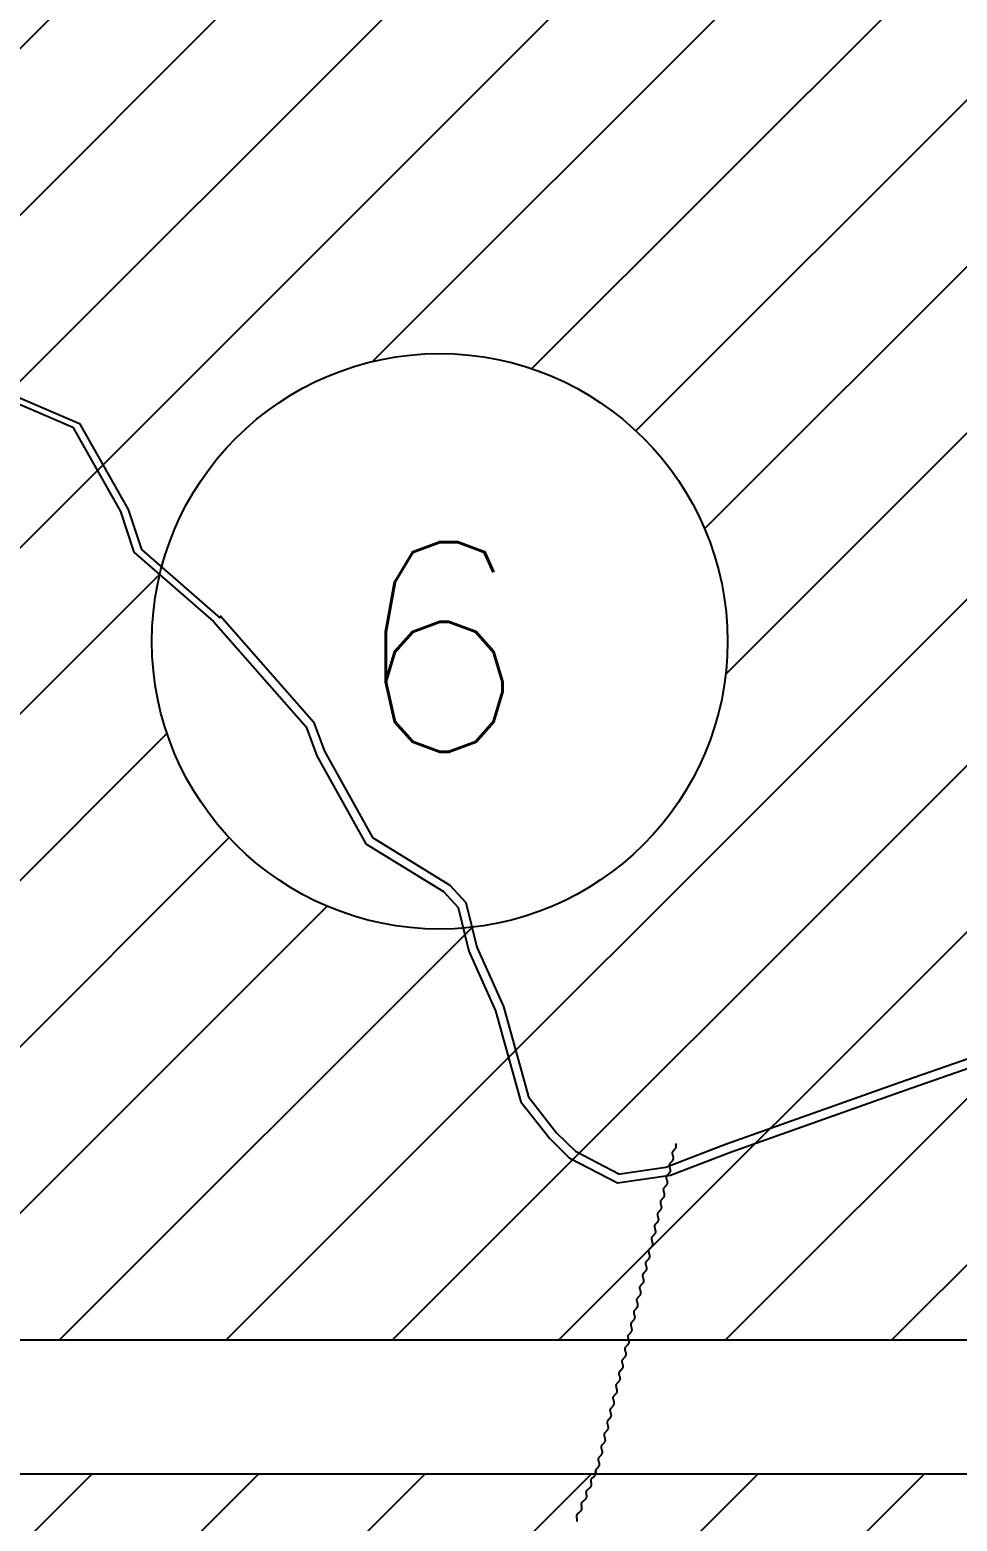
# Model space of a CAD drawing. Header units: metres. Extents: x 511779 to 512620, y 196282 to 196876.
# Drawn here: x 512529.22 to 512539.07, y 196407.67 to 196423.52 of the extents above; entities that cross this region are included whole.
import ezdxf
from ezdxf.enums import TextEntityAlignment as Align

# ---------------------------------------------------------------- set-up
doc = ezdxf.new("R2010")
doc.units = ezdxf.units.M
doc.header["$MEASUREMENT"] = 0
doc.layers.get('0').update_dxf_attribs({"linetype": 'CONTINUOUS'})
for name, color, linetype in [('BANGUNAN', 5, 'CONTINUOUS'), ('KOP', 7, 'CONTINUOUS'), ('sungai', 45, 'CONTINUOUS')]:
    doc.layers.add(name, color=color, linetype=linetype)
doc.styles.get("Standard").update_dxf_attribs({"font": 'Simplex.shx'})

msp = doc.modelspace()

# ---------------------------------------------------------------- hatches: boundary and pattern name
at = {"layer": 'KOP', "ltscale": 0.5}
h = msp.add_hatch(dxfattribs=at)
h.set_pattern_fill('ANSI31', color=1, scale=10, style=0)
h.set_pattern_definition([(45, (71.4876, 0), (-0.8838834765, 0.8838834765), [])])
edge = h.paths.add_edge_path(flags=16)
edge.add_arc((512532.423, 196433.478), 3.057, 0, 360)
h.paths.add_polyline_path([(512523.858, 196440.95), (512543.808, 196440.95), (512543.808, 196423.85), (512523.858, 196423.85)])
h.paths.add_polyline_path([(512542.383, 196440.95), (512562.333, 196440.95), (512562.333, 196423.85), (512542.383, 196423.85)])
edge = h.paths.add_edge_path(flags=16)
edge.add_arc((512551.955, 196433.478), 3.057, 0, 360)
h.paths.add_polyline_path([(512560.908, 196440.95), (512580.858, 196440.95), (512580.858, 196423.85), (512560.908, 196423.85)])
edge = h.paths.add_edge_path(flags=16)
edge.add_arc((512570.126, 196433.478), 3.057, 0, 360)
h.paths.add_polyline_path([(512579.433, 196425.275), (512599.383, 196425.275), (512599.383, 196408.175), (512579.433, 196408.175)])
edge = h.paths.add_edge_path(flags=16)
edge.add_arc((512589.144, 196417.665), 3.057, 0, 360)
h.paths.add_polyline_path([(512560.908, 196425.275), (512580.858, 196425.275), (512580.858, 196408.175), (512560.908, 196408.175)])
h.paths.add_polyline_path([(512542.383, 196425.275), (512562.333, 196425.275), (512562.333, 196408.175), (512542.383, 196408.175)])
h.paths.add_polyline_path([(512523.858, 196425.275), (512543.808, 196425.275), (512543.808, 196408.175), (512523.858, 196408.175)])
h.paths.add_polyline_path([(512505.333, 196425.275), (512525.283, 196425.275), (512525.283, 196408.175), (512505.333, 196408.175)])
h.paths.add_polyline_path([(512523.858, 196409.6), (512543.808, 196409.6), (512543.808, 196392.5), (512523.858, 196392.5)])
h.paths.add_polyline_path([(512505.333, 196409.6), (512525.283, 196409.6), (512525.283, 196392.5), (512505.333, 196392.5)])
h.paths.add_polyline_path([(512542.383, 196409.6), (512562.333, 196409.6), (512562.333, 196392.5), (512542.383, 196392.5)])
h.paths.add_polyline_path([(512560.908, 196409.6), (512580.858, 196409.6), (512580.858, 196392.5), (512560.908, 196392.5)])
h.paths.add_polyline_path([(512579.433, 196409.6), (512599.383, 196409.6), (512599.383, 196392.5), (512579.433, 196392.5)])
h.paths.add_polyline_path([(512597.958, 196393.925), (512617.908, 196393.925), (512617.908, 196376.825), (512597.958, 196376.825)])
h.paths.add_polyline_path([(512579.433, 196393.925), (512599.383, 196393.925), (512599.383, 196376.825), (512579.433, 196376.825)])
h.paths.add_polyline_path([(512560.908, 196393.925), (512580.858, 196393.925), (512580.858, 196376.825), (512560.908, 196376.825)])
h.paths.add_polyline_path([(512542.383, 196393.925), (512562.333, 196393.925), (512562.333, 196376.825), (512542.383, 196376.825)])
h.paths.add_polyline_path([(512523.858, 196393.925), (512543.808, 196393.925), (512543.808, 196376.825), (512523.858, 196376.825)])
edge = h.paths.add_edge_path(flags=16)
edge.add_arc((512571.015, 196385.187), 3.057, 0, 360)
edge = h.paths.add_edge_path(flags=16)
edge.add_arc((512551.79, 196384.481), 3.057, 0, 360)
edge = h.paths.add_edge_path(flags=16)
edge.add_arc((512532.988, 196384.481), 3.057, 0, 360)
edge = h.paths.add_edge_path(flags=16)
edge.add_arc((512533.899, 196400.421), 3.057, 0, 360)
edge = h.paths.add_edge_path(flags=16)
edge.add_arc((512514.397, 196399.691), 3.057, 0, 360)
edge = h.paths.add_edge_path(flags=16)
edge.add_arc((512515.155, 196416.926), 3.057, 0, 360)
edge = h.paths.add_edge_path(flags=16)
edge.add_arc((512533.571, 196417.021), 3.057, 0, 360)
edge = h.paths.add_edge_path(flags=16)
edge.add_arc((512552.148, 196417.106), 3.057, 0, 360)
edge = h.paths.add_edge_path(flags=16)
edge.add_arc((512552.949, 196400.556), 3.057, 0, 360)
edge = h.paths.add_edge_path(flags=16)
edge.add_arc((512570.351, 196400.556), 3.057, 0, 360)
edge = h.paths.add_edge_path(flags=16)
edge.add_arc((512570.294, 196416.853), 3.057, 0, 360)
edge = h.paths.add_edge_path(flags=16)
edge.add_arc((512589.265, 196401.204), 3.057, 0, 360)
edge = h.paths.add_edge_path(flags=16)
edge.add_arc((512589.798, 196384.821), 3.057, 0, 360)
edge = h.paths.add_edge_path(flags=16)
edge.add_arc((512608.213, 196384.944), 3.057, 0, 360)

# ---------------------------------------------------------------- linework, layer by layer
at = {"color": 5, "linetype": 'Continuous', "lineweight": -3}
for points in [[(512523.858, 196425.275), (512543.808, 196425.275), (512543.808, 196408.175), (512523.858, 196408.175)], [(512523.858, 196409.6), (512543.808, 196409.6), (512543.808, 196392.5), (512523.858, 196392.5)]]:
    msp.add_lwpolyline(points, close=True, dxfattribs=at)
at = {"color": 5, "ltscale": 30}
msp.add_circle((512533.571, 196417.021), 3.057, dxfattribs=at)
at = {"layer": 'BANGUNAN', "color": 3, "linetype": 'Continuous'}
for p, q in [((512529.069, 196419.626), (512529.747, 196419.336)), ((512529.008, 196419.583), (512529.676, 196419.297)), ((512529.747, 196419.336), (512530.261, 196418.422)), ((512529.676, 196419.297), (512530.179, 196418.401)), ((512530.179, 196418.401), (512530.323, 196417.969)), ((512530.261, 196418.422), (512530.402, 196417.998)), ((512530.323, 196417.969), (512531.168, 196417.232)), ((512530.402, 196417.998), (512531.239, 196417.268)), ((512531.239, 196417.296), (512532.231, 196416.166)), ((512531.168, 196417.232), (512532.152, 196416.112)), ((512532.231, 196416.166), (512532.346, 196415.856)), ((512532.152, 196416.112), (512532.265, 196415.806)), ((512532.346, 196415.856), (512532.858, 196414.936)), ((512532.265, 196415.806), (512532.785, 196414.871)), ((512532.785, 196414.871), (512533.612, 196414.362)), ((512532.858, 196414.936), (512533.68, 196414.43)), ((512533.68, 196414.43), (512533.848, 196414.248)), ((512533.612, 196414.362), (512533.767, 196414.195)), ((512533.848, 196414.248), (512533.964, 196413.774)), ((512533.767, 196414.195), (512533.881, 196413.729)), ((512533.964, 196413.774), (512534.248, 196413.141)), ((512533.881, 196413.729), (512534.165, 196413.096)), ((512534.248, 196413.141), (512534.515, 196412.181)), ((512534.165, 196413.096), (512534.434, 196412.129)), ((512538.462, 196412.337), (512540.355, 196413)), ((512538.515, 196412.254), (512540.407, 196412.916)), ((512536.607, 196411.678), (512538.462, 196412.337)), ((512534.515, 196412.181), (512534.813, 196411.8)), ((512536.66, 196411.595), (512538.515, 196412.254)), ((512534.434, 196412.129), (512534.74, 196411.738)), ((512534.74, 196411.738), (512534.946, 196411.535)), ((512534.813, 196411.8), (512535.012, 196411.604)), ((512535.012, 196411.604), (512535.475, 196411.363)), ((512535.974, 196411.434), (512536.607, 196411.678)), ((512536.023, 196411.35), (512536.66, 196411.595)), ((512534.946, 196411.535), (512535.458, 196411.269)), ((512535.463, 196411.362), (512535.974, 196411.434)), ((512535.458, 196411.269), (512536.023, 196411.35))]:
    msp.add_line(p, q, dxfattribs=at)
at = {"layer": 'sungai', "color": 43, "lineweight": -3, "ltscale": 30}
for points in [[(512535.231, 196408.174), (512535.228, 196408.187), (512535.227, 196408.198), (512535.228, 196408.207), (512535.23, 196408.215), (512535.233, 196408.222), (512535.237, 196408.227), (512535.241, 196408.232), (512535.245, 196408.237), (512535.249, 196408.241), (512535.253, 196408.245), (512535.256, 196408.249), (512535.259, 196408.253), (512535.262, 196408.257), (512535.264, 196408.261), (512535.266, 196408.265), (512535.268, 196408.269), (512535.268, 196408.273), (512535.268, 196408.277), (512535.268, 196408.282), (512535.268, 196408.286), (512535.267, 196408.291), (512535.265, 196408.295), (512535.264, 196408.3), (512535.263, 196408.304), (512535.262, 196408.309), (512535.26, 196408.314), (512535.259, 196408.318), (512535.258, 196408.323), (512535.258, 196408.327), (512535.257, 196408.332), (512535.257, 196408.336), (512535.258, 196408.34), (512535.259, 196408.344), (512535.261, 196408.348), (512535.263, 196408.352), (512535.266, 196408.355), (512535.269, 196408.359), (512535.272, 196408.362), (512535.275, 196408.366), (512535.279, 196408.369), (512535.282, 196408.373), (512535.285, 196408.376), (512535.288, 196408.38), (512535.291, 196408.384), (512535.294, 196408.387), (512535.296, 196408.391), (512535.298, 196408.395), (512535.299, 196408.399), (512535.3, 196408.403), (512535.3, 196408.407), (512535.3, 196408.412), (512535.299, 196408.416), (512535.298, 196408.421), (512535.297, 196408.425), (512535.296, 196408.43), (512535.294, 196408.435), (512535.293, 196408.439), (512535.292, 196408.444), (512535.291, 196408.448), (512535.29, 196408.453), (512535.289, 196408.457), (512535.289, 196408.462), (512535.289, 196408.466), (512535.29, 196408.47), (512535.291, 196408.474), (512535.293, 196408.478), (512535.295, 196408.482), (512535.297, 196408.485), (512535.3, 196408.489), (512535.303, 196408.493), (512535.307, 196408.496), (512535.31, 196408.5), (512535.313, 196408.503), (512535.317, 196408.507), (512535.32, 196408.51), (512535.323, 196408.514), (512535.325, 196408.517), (512535.327, 196408.521), (512535.329, 196408.525), (512535.33, 196408.529), (512535.331, 196408.533), (512535.331, 196408.537), (512535.331, 196408.542), (512535.33, 196408.546), (512535.33, 196408.551), (512535.328, 196408.555), (512535.327, 196408.56), (512535.326, 196408.565), (512535.324, 196408.569), (512535.323, 196408.574), (512535.322, 196408.578), (512535.321, 196408.583), (512535.32, 196408.587), (512535.32, 196408.592), (512535.32, 196408.596), (512535.321, 196408.6), (512535.322, 196408.604), (512535.324, 196408.608), (512535.326, 196408.612), (512535.329, 196408.616), (512535.332, 196408.619), (512535.335, 196408.623), (512535.338, 196408.626), (512535.341, 196408.63), (512535.345, 196408.633), (512535.348, 196408.637), (512535.351, 196408.64), (512535.354, 196408.644), (512535.357, 196408.648), (512535.359, 196408.651), (512535.361, 196408.655), (512535.362, 196408.659), (512535.363, 196408.663), (512535.363, 196408.668), (512535.362, 196408.672), (512535.362, 196408.676), (512535.361, 196408.681), (512535.36, 196408.686), (512535.359, 196408.69), (512535.357, 196408.695), (512535.356, 196408.699), (512535.355, 196408.704), (512535.353, 196408.709), (512535.353, 196408.713), (512535.352, 196408.718), (512535.352, 196408.722), (512535.352, 196408.726), (512535.353, 196408.73), (512535.354, 196408.734), (512535.356, 196408.738), (512535.358, 196408.742), (512535.36, 196408.746), (512535.363, 196408.749), (512535.366, 196408.753), (512535.37, 196408.756), (512535.373, 196408.76), (512535.376, 196408.763), (512535.379, 196408.767), (512535.383, 196408.77), (512535.385, 196408.774), (512535.388, 196408.778), (512535.39, 196408.782), (512535.392, 196408.785), (512535.393, 196408.789), (512535.394, 196408.794), (512535.394, 196408.798), (512535.394, 196408.802), (512535.393, 196408.807), (512535.392, 196408.811), (512535.391, 196408.816), (512535.39, 196408.82), (512535.389, 196408.825), (512535.387, 196408.83), (512535.386, 196408.834), (512535.385, 196408.839), (512535.384, 196408.843), (512535.383, 196408.848), (512535.383, 196408.852), (512535.383, 196408.856), (512535.384, 196408.861), (512535.385, 196408.865), (512535.387, 196408.868), (512535.389, 196408.872), (512535.392, 196408.876), (512535.395, 196408.879), (512535.398, 196408.883), (512535.401, 196408.887), (512535.404, 196408.89), (512535.408, 196408.894), (512535.411, 196408.897), (512535.414, 196408.901), (512535.417, 196408.904), (512535.419, 196408.908), (512535.422, 196408.912), (512535.423, 196408.916), (512535.425, 196408.92), (512535.425, 196408.924), (512535.426, 196408.928), (512535.425, 196408.932), (512535.425, 196408.937), (512535.424, 196408.941), (512535.423, 196408.946), (512535.421, 196408.95), (512535.42, 196408.955), (512535.419, 196408.96), (512535.417, 196408.964), (512535.416, 196408.969), (512535.415, 196408.973), (512535.415, 196408.978), (512535.415, 196408.982), (512535.415, 196408.987), (512535.415, 196408.991), (512535.417, 196408.995), (512535.418, 196408.999), (512535.421, 196409.002), (512535.423, 196409.006), (512535.426, 196409.01), (512535.429, 196409.013), (512535.432, 196409.017), (512535.436, 196409.02), (512535.439, 196409.024), (512535.442, 196409.027), (512535.445, 196409.031), (512535.448, 196409.034), (512535.451, 196409.038), (512535.453, 196409.042), (512535.455, 196409.046), (512535.456, 196409.05), (512535.457, 196409.054), (512535.457, 196409.058), (512535.457, 196409.062), (512535.456, 196409.067), (512535.455, 196409.071), (512535.454, 196409.076), (512535.453, 196409.081), (512535.452, 196409.085), (512535.45, 196409.09), (512535.449, 196409.094), (512535.448, 196409.099), (512535.447, 196409.104), (512535.446, 196409.108), (512535.446, 196409.112), (512535.446, 196409.117), (512535.447, 196409.121), (512535.448, 196409.125), (512535.45, 196409.129), (512535.452, 196409.132), (512535.455, 196409.136), (512535.458, 196409.14), (512535.461, 196409.143), (512535.464, 196409.147), (512535.467, 196409.15), (512535.471, 196409.154), (512535.474, 196409.157), (512535.477, 196409.161), (512535.48, 196409.165), (512535.482, 196409.168), (512535.485, 196409.172), (512535.486, 196409.176), (512535.488, 196409.18), (512535.488, 196409.184), (512535.489, 196409.188), (512535.488, 196409.193), (512535.488, 196409.197), (512535.487, 196409.202), (512535.486, 196409.206), (512535.484, 196409.211), (512535.483, 196409.215), (512535.482, 196409.22), (512535.48, 196409.225), (512535.479, 196409.229), (512535.478, 196409.234), (512535.478, 196409.238), (512535.477, 196409.243), (512535.478, 196409.247), (512535.478, 196409.251), (512535.48, 196409.255), (512535.481, 196409.259), (512535.484, 196409.263), (512535.486, 196409.266), (512535.489, 196409.27), (512535.492, 196409.273), (512535.495, 196409.277), (512535.499, 196409.28), (512535.502, 196409.284), (512535.505, 196409.287), (512535.508, 196409.291), (512535.511, 196409.295), (512535.514, 196409.298), (512535.516, 196409.302), (512535.518, 196409.306), (512535.519, 196409.31), (512535.52, 196409.314), (512535.52, 196409.318), (512535.52, 196409.323), (512535.519, 196409.327), (512535.518, 196409.332), (512535.517, 196409.336), (512535.516, 196409.341), (512535.514, 196409.346), (512535.513, 196409.35), (512535.512, 196409.355), (512535.511, 196409.359), (512535.51, 196409.364), (512535.509, 196409.368), (512535.509, 196409.373), (512535.509, 196409.377), (512535.51, 196409.381), (512535.511, 196409.385), (512535.513, 196409.389), (512535.515, 196409.393), (512535.518, 196409.396), (512535.52, 196409.4), (512535.524, 196409.404), (512535.527, 196409.407), (512535.53, 196409.411), (512535.533, 196409.414), (512535.537, 196409.418), (512535.54, 196409.421), (512535.543, 196409.425), (512535.545, 196409.428), (512535.547, 196409.432), (512535.549, 196409.436), (512535.55, 196409.44), (512535.551, 196409.444), (512535.551, 196409.449), (512535.551, 196409.453), (512535.551, 196409.457), (512535.55, 196409.462), (512535.548, 196409.466), (512535.547, 196409.471), (512535.546, 196409.476), (512535.544, 196409.48), (512535.543, 196409.485), (512535.542, 196409.49), (512535.541, 196409.494), (512535.541, 196409.498), (512535.54, 196409.503), (512535.54, 196409.507), (512535.541, 196409.511), (512535.542, 196409.515), (512535.544, 196409.519), (512535.546, 196409.523), (512535.549, 196409.527), (512535.552, 196409.53), (512535.555, 196409.534), (512535.558, 196409.537), (512535.562, 196409.541), (512535.565, 196409.544), (512535.568, 196409.548), (512535.571, 196409.551), (512535.574, 196409.555), (512535.577, 196409.559), (512535.579, 196409.562), (512535.581, 196409.566), (512535.582, 196409.57), (512535.583, 196409.574), (512535.583, 196409.579), (512535.583, 196409.583), (512535.582, 196409.587), (512535.581, 196409.592), (512535.58, 196409.597), (512535.579, 196409.601), (512535.577, 196409.606), (512535.576, 196409.61), (512535.575, 196409.615), (512535.574, 196409.62), (512535.573, 196409.624), (512535.572, 196409.629), (512535.572, 196409.633), (512535.572, 196409.637), (512535.573, 196409.641), (512535.574, 196409.645), (512535.576, 196409.649), (512535.578, 196409.653), (512535.58, 196409.657), (512535.583, 196409.66), (512535.586, 196409.664), (512535.59, 196409.667), (512535.593, 196409.671), (512535.596, 196409.674), (512535.6, 196409.678), (512535.603, 196409.681), (512535.606, 196409.685), (512535.608, 196409.689), (512535.61, 196409.693), (512535.612, 196409.696), (512535.613, 196409.7), (512535.614, 196409.705), (512535.614, 196409.709), (512535.614, 196409.713), (512535.613, 196409.718), (512535.612, 196409.722), (512535.611, 196409.727), (512535.61, 196409.731), (512535.609, 196409.736), (512535.607, 196409.741), (512535.606, 196409.745), (512535.605, 196409.75), (512535.604, 196409.754), (512535.603, 196409.759), (512535.603, 196409.763), (512535.603, 196409.767), (512535.604, 196409.772), (512535.605, 196409.776), (512535.607, 196409.779), (512535.609, 196409.783), (512535.612, 196409.787), (512535.615, 196409.79), (512535.618, 196409.794), (512535.621, 196409.798), (512535.624, 196409.801), (512535.628, 196409.805), (512535.631, 196409.808), (512535.634, 196409.812), (512535.637, 196409.815), (512535.64, 196409.819), (512535.642, 196409.823), (512535.644, 196409.827), (512535.645, 196409.831), (512535.646, 196409.835), (512535.646, 196409.839), (512535.645, 196409.843), (512535.645, 196409.848), (512535.644, 196409.852), (512535.643, 196409.857), (512535.642, 196409.861), (512535.64, 196409.866), (512535.639, 196409.871), (512535.638, 196409.875), (512535.636, 196409.88), (512535.635, 196409.884), (512535.635, 196409.889), (512535.635, 196409.893), (512535.635, 196409.898), (512535.635, 196409.902), (512535.637, 196409.906), (512535.639, 196409.91), (512535.641, 196409.913), (512535.643, 196409.917), (512535.646, 196409.921), (512535.649, 196409.924), (512535.653, 196409.928), (512535.656, 196409.931), (512535.659, 196409.935), (512535.662, 196409.938), (512535.666, 196409.942), (512535.668, 196409.945), (512535.671, 196409.949), (512535.673, 196409.953), (512535.675, 196409.957), (512535.676, 196409.961), (512535.677, 196409.965), (512535.677, 196409.969), (512535.677, 196409.973), (512535.676, 196409.978), (512535.675, 196409.982), (512535.674, 196409.987), (512535.673, 196409.992), (512535.672, 196409.996), (512535.67, 196410.001), (512535.669, 196410.006), (512535.668, 196410.01), (512535.667, 196410.015), (512535.666, 196410.019), (512535.666, 196410.023), (512535.666, 196410.028), (512535.667, 196410.032), (512535.668, 196410.036), (512535.67, 196410.04), (512535.672, 196410.043), (512535.675, 196410.047), (512535.678, 196410.051), (512535.681, 196410.054), (512535.684, 196410.058), (512535.687, 196410.061), (512535.691, 196410.065), (512535.694, 196410.068), (512535.697, 196410.072), (512535.7, 196410.076), (512535.702, 196410.079), (512535.705, 196410.083), (512535.706, 196410.087), (512535.708, 196410.091), (512535.708, 196410.095), (512535.709, 196410.099), (512535.708, 196410.104), (512535.708, 196410.108), (512535.707, 196410.113), (512535.706, 196410.117), (512535.704, 196410.122), (512535.703, 196410.126), (512535.702, 196410.131), (512535.7, 196410.136), (512535.699, 196410.14), (512535.698, 196410.145), (512535.698, 196410.149), (512535.697, 196410.154), (512535.698, 196410.158), (512535.698, 196410.162), (512535.7, 196410.166), (512535.701, 196410.17), (512535.704, 196410.174), (512535.706, 196410.177), (512535.709, 196410.181), (512535.712, 196410.184), (512535.715, 196410.188), (512535.719, 196410.191), (512535.722, 196410.195), (512535.725, 196410.199), (512535.728, 196410.202), (512535.731, 196410.206), (512535.734, 196410.209), (512535.736, 196410.213), (512535.738, 196410.217), (512535.739, 196410.221), (512535.74, 196410.225), (512535.74, 196410.229), (512535.74, 196410.234), (512535.739, 196410.238), (512535.738, 196410.243), (512535.737, 196410.247), (512535.736, 196410.252), (512535.734, 196410.257), (512535.733, 196410.261), (512535.732, 196410.266), (512535.731, 196410.27), (512535.73, 196410.275), (512535.729, 196410.279), (512535.729, 196410.284), (512535.729, 196410.288), (512535.73, 196410.292), (512535.731, 196410.296), (512535.733, 196410.3), (512535.735, 196410.304), (512535.738, 196410.307), (512535.741, 196410.311), (512535.744, 196410.315), (512535.747, 196410.318), (512535.75, 196410.322), (512535.754, 196410.325), (512535.757, 196410.329), (512535.76, 196410.332), (512535.763, 196410.336), (512535.765, 196410.34), (512535.768, 196410.343), (512535.769, 196410.347), (512535.771, 196410.351), (512535.771, 196410.355), (512535.771, 196410.36), (512535.771, 196410.364), (512535.771, 196410.368), (512535.77, 196410.373), (512535.769, 196410.377), (512535.767, 196410.382), (512535.766, 196410.387), (512535.765, 196410.391), (512535.763, 196410.396), (512535.762, 196410.401), (512535.761, 196410.405), (512535.761, 196410.41), (512535.76, 196410.414), (512535.761, 196410.418), (512535.761, 196410.422), (512535.763, 196410.426), (512535.764, 196410.43), (512535.767, 196410.434), (512535.769, 196410.438), (512535.772, 196410.441), (512535.775, 196410.445), (512535.778, 196410.448), (512535.782, 196410.452), (512535.785, 196410.455), (512535.788, 196410.459), (512535.791, 196410.462), (512535.794, 196410.466), (512535.797, 196410.47), (512535.799, 196410.473), (512535.801, 196410.477), (512535.802, 196410.481), (512535.803, 196410.485), (512535.803, 196410.49), (512535.803, 196410.494), (512535.802, 196410.499), (512535.801, 196410.503), (512535.8, 196410.508), (512535.799, 196410.512), (512535.797, 196410.517), (512535.796, 196410.521), (512535.795, 196410.526), (512535.794, 196410.531), (512535.793, 196410.535), (512535.792, 196410.54), (512535.792, 196410.544), (512535.792, 196410.548), (512535.793, 196410.552), (512535.794, 196410.556), (512535.796, 196410.56), (512535.798, 196410.564), (512535.801, 196410.568), (512535.803, 196410.571), (512535.807, 196410.575), (512535.81, 196410.578), (512535.813, 196410.582), (512535.816, 196410.585), (512535.82, 196410.589), (512535.823, 196410.593), (512535.826, 196410.596), (512535.828, 196410.6), (512535.83, 196410.604), (512535.832, 196410.607), (512535.833, 196410.611), (512535.834, 196410.616), (512535.834, 196410.62), (512535.834, 196410.624), (512535.833, 196410.629), (512535.833, 196410.633), (512535.831, 196410.638), (512535.83, 196410.642), (512535.829, 196410.647), (512535.827, 196410.652), (512535.826, 196410.656), (512535.825, 196410.661), (512535.824, 196410.665), (512535.824, 196410.67), (512535.823, 196410.674), (512535.823, 196410.678), (512535.824, 196410.683), (512535.825, 196410.687), (512535.827, 196410.69), (512535.829, 196410.694), (512535.832, 196410.698), (512535.835, 196410.701), (512535.838, 196410.705), (512535.841, 196410.709), (512535.845, 196410.712), (512535.848, 196410.716), (512535.851, 196410.719), (512535.854, 196410.723), (512535.857, 196410.726), (512535.86, 196410.73), (512535.862, 196410.734), (512535.864, 196410.738), (512535.865, 196410.742), (512535.866, 196410.746), (512535.866, 196410.75), (512535.866, 196410.754), (512535.865, 196410.759), (512535.864, 196410.763), (512535.863, 196410.768), (512535.862, 196410.773), (512535.86, 196410.777), (512535.859, 196410.782), (512535.858, 196410.786), (512535.856, 196410.791), (512535.856, 196410.795), (512535.855, 196410.8), (512535.855, 196410.804), (512535.855, 196410.809), (512535.856, 196410.813), (512535.857, 196410.817), (512535.859, 196410.821), (512535.861, 196410.824), (512535.863, 196410.828), (512535.866, 196410.832), (512535.869, 196410.835), (512535.873, 196410.839), (512535.876, 196410.842), (512535.879, 196410.846), (512535.883, 196410.849), (512535.886, 196410.853), (512535.889, 196410.856), (512535.891, 196410.86), (512535.893, 196410.864), (512535.895, 196410.868), (512535.896, 196410.872), (512535.897, 196410.876), (512535.897, 196410.88), (512535.897, 196410.884), (512535.896, 196410.889), (512535.895, 196410.893), (512535.894, 196410.898), (512535.893, 196410.903), (512535.892, 196410.907), (512535.89, 196410.912), (512535.889, 196410.917), (512535.888, 196410.921), (512535.887, 196410.926), (512535.886, 196410.93), (512535.886, 196410.934), (512535.886, 196410.939), (512535.887, 196410.943), (512535.888, 196410.947), (512535.89, 196410.951), (512535.892, 196410.954), (512535.895, 196410.958), (512535.898, 196410.962), (512535.901, 196410.965), (512535.904, 196410.969), (512535.907, 196410.972), (512535.911, 196410.976), (512535.914, 196410.979), (512535.917, 196410.983), (512535.92, 196410.987), (512535.923, 196410.99), (512535.925, 196410.994), (512535.927, 196410.998), (512535.928, 196411.002), (512535.929, 196411.006), (512535.929, 196411.01), (512535.928, 196411.015), (512535.928, 196411.019), (512535.927, 196411.024), (512535.926, 196411.028), (512535.924, 196411.033), (512535.923, 196411.037), (512535.922, 196411.042), (512535.921, 196411.047), (512535.919, 196411.051), (512535.918, 196411.056), (512535.918, 196411.06), (512535.918, 196411.065), (512535.918, 196411.069), (512535.918, 196411.073), (512535.92, 196411.077), (512535.922, 196411.081), (512535.924, 196411.085), (512535.926, 196411.088), (512535.929, 196411.092), (512535.932, 196411.095), (512535.936, 196411.099), (512535.939, 196411.103), (512535.942, 196411.106), (512535.945, 196411.11), (512535.949, 196411.113), (512535.951, 196411.117), (512535.954, 196411.12), (512535.956, 196411.124), (512535.958, 196411.128), (512535.959, 196411.132), (512535.96, 196411.136), (512535.96, 196411.14), (512535.96, 196411.145), (512535.959, 196411.149), (512535.958, 196411.154), (512535.957, 196411.158), (512535.956, 196411.163), (512535.955, 196411.168), (512535.953, 196411.172), (512535.952, 196411.177), (512535.951, 196411.181), (512535.95, 196411.186), (512535.949, 196411.19), (512535.949, 196411.195), (512535.949, 196411.199), (512535.95, 196411.203), (512535.951, 196411.207), (512535.953, 196411.211), (512535.955, 196411.215), (512535.958, 196411.218), (512535.961, 196411.222), (512535.964, 196411.226), (512535.967, 196411.229), (512535.97, 196411.233), (512535.974, 196411.236), (512535.977, 196411.24), (512535.98, 196411.243), (512535.983, 196411.247), (512535.985, 196411.251), (512535.988, 196411.254), (512535.989, 196411.258), (512535.991, 196411.262), (512535.991, 196411.266), (512535.992, 196411.271), (512535.991, 196411.275), (512535.991, 196411.279), (512535.99, 196411.284), (512535.989, 196411.288), (512535.987, 196411.293), (512535.986, 196411.298), (512535.985, 196411.302), (512535.983, 196411.307), (512535.982, 196411.312), (512535.981, 196411.316), (512535.981, 196411.321), (512535.98, 196411.325), (512535.981, 196411.329), (512535.981, 196411.333), (512535.983, 196411.337), (512535.984, 196411.341), (512535.987, 196411.345), (512535.989, 196411.349), (512535.992, 196411.352), (512535.995, 196411.356), (512535.998, 196411.359), (512536.002, 196411.363), (512536.005, 196411.366), (512536.008, 196411.37), (512536.011, 196411.373), (512536.014, 196411.377), (512536.017, 196411.381), (512536.019, 196411.384), (512536.021, 196411.388), (512536.022, 196411.392), (512536.023, 196411.396), (512536.023, 196411.401), (512536.023, 196411.405), (512536.022, 196411.41), (512536.021, 196411.414), (512536.02, 196411.419), (512536.019, 196411.423), (512536.017, 196411.428), (512536.016, 196411.433), (512536.015, 196411.437), (512536.014, 196411.442), (512536.013, 196411.446), (512536.012, 196411.451), (512536.012, 196411.455), (512536.012, 196411.459), (512536.013, 196411.463), (512536.014, 196411.467), (512536.016, 196411.471), (512536.018, 196411.475), (512536.021, 196411.479), (512536.024, 196411.482), (512536.027, 196411.486), (512536.03, 196411.489), (512536.033, 196411.493), (512536.037, 196411.496), (512536.04, 196411.5), (512536.043, 196411.504), (512536.046, 196411.507), (512536.048, 196411.511), (512536.051, 196411.515), (512536.052, 196411.518), (512536.054, 196411.522), (512536.054, 196411.527), (512536.054, 196411.531), (512536.054, 196411.535), (512536.054, 196411.54), (512536.053, 196411.544), (512536.052, 196411.549), (512536.05, 196411.553), (512536.049, 196411.558), (512536.048, 196411.563), (512536.046, 196411.567), (512536.045, 196411.572), (512536.044, 196411.576), (512536.044, 196411.581), (512536.043, 196411.585), (512536.044, 196411.589), (512536.044, 196411.594), (512536.046, 196411.598), (512536.047, 196411.601), (512536.05, 196411.605), (512536.052, 196411.609), (512536.056, 196411.613), (512536.059, 196411.617), (512536.063, 196411.621), (512536.067, 196411.625), (512536.071, 196411.63), (512536.075, 196411.635), (512536.079, 196411.641), (512536.082, 196411.647), (512536.084, 196411.655), (512536.084, 196411.664), (512536.083, 196411.675), (512536.08, 196411.688)], [(512535.029, 196407.671), (512535.03, 196407.675), (512535.031, 196407.679), (512535.031, 196407.684), (512535.031, 196407.688), (512535.031, 196407.693), (512535.03, 196407.698), (512535.03, 196407.702), (512535.029, 196407.707), (512535.029, 196407.712), (512535.028, 196407.717), (512535.027, 196407.722), (512535.027, 196407.726), (512535.027, 196407.731), (512535.028, 196407.735), (512535.028, 196407.739), (512535.03, 196407.743), (512535.032, 196407.747), (512535.034, 196407.751), (512535.037, 196407.754), (512535.04, 196407.758), (512535.043, 196407.761), (512535.047, 196407.764), (512535.051, 196407.767), (512535.054, 196407.77), (512535.058, 196407.773), (512535.062, 196407.776), (512535.066, 196407.779), (512535.069, 196407.782), (512535.072, 196407.786), (512535.075, 196407.789), (512535.077, 196407.793), (512535.079, 196407.797), (512535.08, 196407.801), (512535.081, 196407.805), (512535.082, 196407.809), (512535.082, 196407.814), (512535.081, 196407.818), (512535.081, 196407.823), (512535.08, 196407.828), (512535.08, 196407.833), (512535.079, 196407.838), (512535.078, 196407.842), (512535.078, 196407.847), (512535.078, 196407.852), (512535.078, 196407.856), (512535.078, 196407.861), (512535.079, 196407.865), (512535.08, 196407.869), (512535.082, 196407.873), (512535.084, 196407.876), (512535.087, 196407.88), (512535.09, 196407.883), (512535.094, 196407.886), (512535.097, 196407.89), (512535.101, 196407.893), (512535.105, 196407.896), (512535.109, 196407.899), (512535.113, 196407.902), (512535.116, 196407.905), (512535.12, 196407.908), (512535.123, 196407.911), (512535.126, 196407.915), (512535.128, 196407.918), (512535.13, 196407.922), (512535.131, 196407.926), (512535.132, 196407.93), (512535.132, 196407.935), (512535.132, 196407.939), (512535.132, 196407.944), (512535.132, 196407.949), (512535.131, 196407.954), (512535.13, 196407.958), (512535.13, 196407.963), (512535.129, 196407.968), (512535.129, 196407.973), (512535.128, 196407.977), (512535.128, 196407.982), (512535.129, 196407.986), (512535.13, 196407.991), (512535.131, 196407.995), (512535.133, 196407.998), (512535.135, 196408.002), (512535.138, 196408.005), (512535.141, 196408.009), (512535.144, 196408.012), (512535.148, 196408.015), (512535.152, 196408.018), (512535.156, 196408.021), (512535.159, 196408.024), (512535.163, 196408.027), (512535.167, 196408.03), (512535.17, 196408.033), (512535.173, 196408.037), (512535.176, 196408.04), (512535.178, 196408.044), (512535.18, 196408.048), (512535.182, 196408.052), (512535.182, 196408.056), (512535.183, 196408.06), (512535.183, 196408.065), (512535.183, 196408.07), (512535.182, 196408.074), (512535.182, 196408.079), (512535.181, 196408.084), (512535.18, 196408.089), (512535.18, 196408.094), (512535.179, 196408.098), (512535.179, 196408.103), (512535.179, 196408.107), (512535.179, 196408.112), (512535.18, 196408.116), (512535.181, 196408.12), (512535.183, 196408.124), (512535.186, 196408.128), (512535.189, 196408.131), (512535.192, 196408.135), (512535.196, 196408.138), (512535.2, 196408.141), (512535.204, 196408.145), (512535.209, 196408.149), (512535.214, 196408.153), (512535.218, 196408.157), (512535.223, 196408.162), (512535.227, 196408.168), (512535.23, 196408.176), (512535.232, 196408.185), (512535.233, 196408.196), (512535.231, 196408.209)]]:
    msp.add_lwpolyline(points, dxfattribs=at)

# ---------------------------------------------------------------- texts
at = {"color": 5, "ltscale": 30}
msp.add_text('6', height=2.228, dxfattribs=at).set_placement((512533.571, 196415.848), align=Align.CENTER)

doc.saveas('drawing.dxf')
